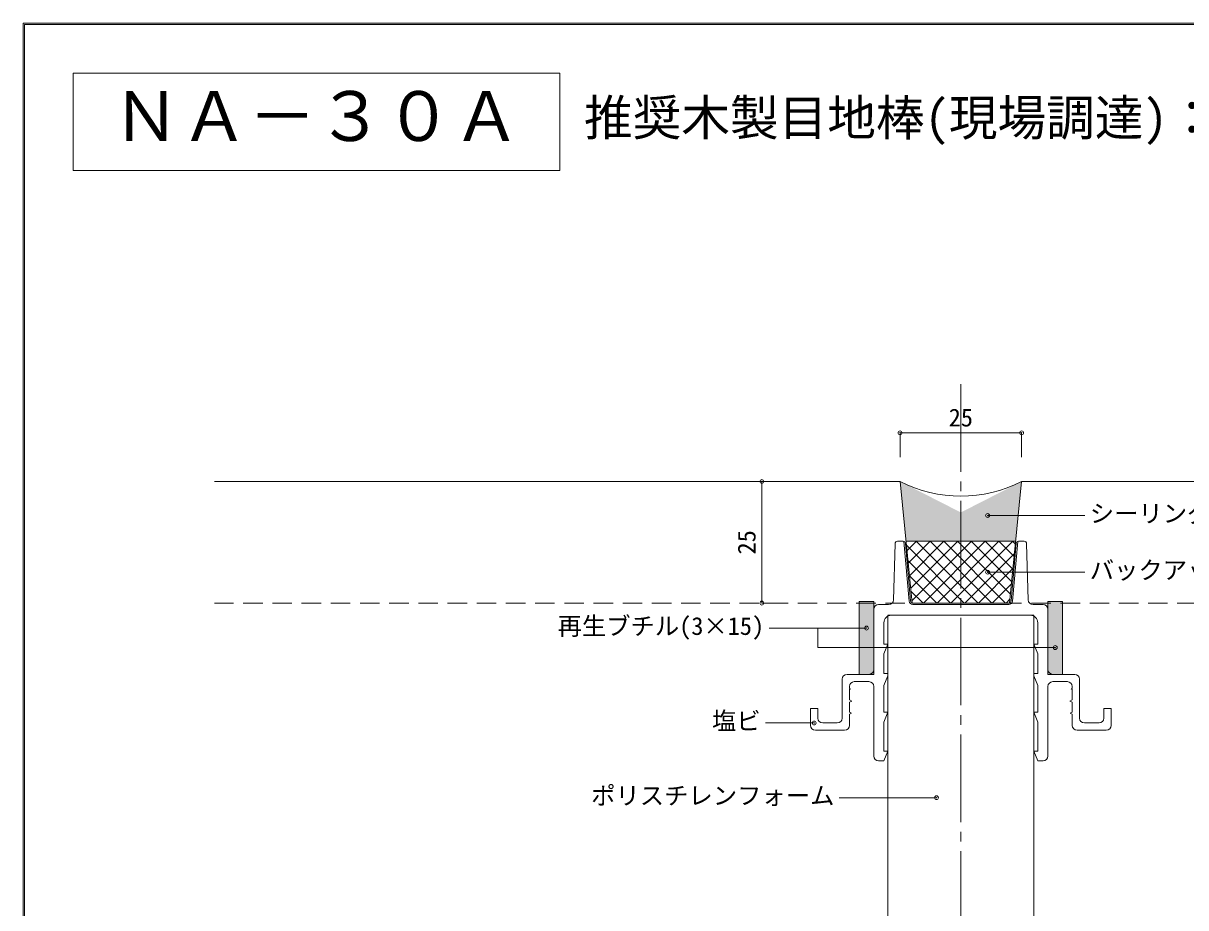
# Model space of a CAD drawing. Units: millimetres at full size, sheet at 1:2. Extents: x -891 to 891, y -194 to 194.
# Drawn here: x -890.8 to -651.9, y 12.4 to 194.2 of the extents above; entities that cross this region are included whole.
import ezdxf
from ezdxf.enums import TextEntityAlignment as Align

# ---------------------------------------------------------------- set-up
doc = ezdxf.new("R2010")
doc.units = ezdxf.units.MM
doc.header["$LTSCALE"] = 2
doc.header["$PDMODE"] = 32
doc.header["$PDSIZE"] = 0.8
doc.linetypes.add('CHAIN2', pattern=[12, 9, -1, 1, -1])
doc.linetypes.add('DASHED2', pattern=[3, 2, -1])
doc.layers.add('0-0_', color=7, linetype='Continuous', lineweight=9)
doc.layers.add('1-0_', color=5, linetype='Continuous', lineweight=9)
doc.styles.add('ＭＳ ゴシック', font='')
doc.styles.get('ＭＳ ゴシック').set_extended_font_data('MS Gothic')

msp = doc.modelspace()

# ---------------------------------------------------------------- linework, layer by layer
at = {"layer": '0-0_'}
for p, q in [((-890.56, 193.9), (-330.56, 193.9)), ((-890.56, -193.9), (-890.56, 193.9))]:
    msp.add_line(p, q, dxfattribs=at)
msp.add_lwpolyline([(-330.28, 194.18), (-890.84, 194.18), (-890.84, -194.18)], dxfattribs=at)
msp.add_lwpolyline([(-880.56, 183.9), (-880.56, 163.9), (-780.56, 163.9), (-780.56, 183.9)], close=True, dxfattribs=at)
at = {"layer": '1-0_', "color": 6, "linetype": 'CHAIN2'}
msp.add_line((-698.11, 120), (-698.11, -122), dxfattribs=at)
at = {"layer": '1-0_', "color": 7}
for p, q in [((-710.61, 110), (-710.61, 105)), ((-685.61, 110), (-710.61, 110)), ((-685.61, 110), (-685.61, 105)), ((-710.61, 100), (-851.51, 100)), ((-739.01, 100), (-734.01, 100)), ((-739.01, 75), (-739.01, 100)), ((-685.61, 100), (-688.11, 75)), ((-349.61, 100), (-685.61, 100)), ((-672.61, 93), (-692.61, 93)), ((-711.624, 87.214), (-711.957, 75.671)), ((-711.124, 87.7), (-709.969, 87.7)), ((-711.124, 87.7), (-710.161, 87.7)), ((-708.748, 75.421), (-709.808, 87.673)), ((-709.47, 87.243), (-708.45, 75.457)), ((-709.38, 87.7), (-686.84, 87.7)), ((-709.3, 86.897), (-697.403, 75)), ((-709.185, 85.752), (-707.237, 87.7)), ((-708.928, 83.181), (-704.409, 87.7)), ((-708.671, 80.609), (-701.58, 87.7)), ((-708.414, 78.038), (-698.752, 87.7)), ((-708.157, 75.467), (-695.923, 87.7)), ((-707.275, 87.7), (-694.575, 75)), ((-705.795, 75), (-693.095, 87.7)), ((-704.446, 87.7), (-691.746, 75)), ((-702.967, 75), (-690.267, 87.7)), ((-701.618, 87.7), (-688.918, 75)), ((-700.138, 75), (-687.438, 87.7)), ((-698.789, 87.7), (-687.926, 76.837)), ((-695.961, 87.7), (-687.669, 79.408)), ((-693.133, 87.7), (-687.412, 81.979)), ((-690.304, 87.7), (-687.155, 84.551)), ((-686.75, 87.243), (-687.77, 75.457)), ((-687.476, 87.7), (-686.898, 87.122)), ((-687.472, 75.421), (-686.412, 87.673)), ((-685.096, 87.7), (-686.251, 87.7)), ((-685.096, 87.7), (-686.059, 87.7)), ((-684.596, 87.214), (-684.263, 75.671)), ((-708.985, 83.754), (-700.232, 75)), ((-697.31, 75), (-687.088, 85.222)), ((-694.481, 75), (-687.402, 82.079)), ((-672.61, 81.35), (-692.61, 81.35)), ((-708.671, 80.611), (-703.06, 75)), ((-691.653, 75), (-687.716, 78.937)), ((-708.357, 77.468), (-705.888, 75)), ((-739.01, 75), (-734.01, 75)), ((-712.957, 74.7), (-715.011, 74.7)), ((-707.951, 75), (-688.269, 75)), ((-688.269, 74.7), (-707.951, 74.7)), ((-688.825, 75), (-688.031, 75.794)), ((-683.263, 74.7), (-683.048, 74.7)), ((-683.048, 74.7), (-681.209, 74.7)), ((-716.01, 73.73), (-716.01, 61.357)), ((-712.411, 72.5), (-683.809, 72.5)), ((-680.21, 73.73), (-680.21, 61.357)), ((-737.51, 69.857), (-717.51, 69.857)), ((-727.51, 65.857), (-727.51, 69.857)), ((-713.91, 70.96), (-713.91, 66.557)), ((-682.31, 70.96), (-682.31, 66.557)), ((-727.51, 65.857), (-678.71, 65.857)), ((-713.91, 66.557), (-713.11, 66.557)), ((-713.91, 64.557), (-713.11, 66.557)), ((-713.91, 60.557), (-713.91, 64.557)), ((-682.31, 66.557), (-683.11, 66.557)), ((-682.31, 64.557), (-683.11, 66.557)), ((-682.31, 60.557), (-682.31, 64.557)), ((-717.01, 60.357), (-721.51, 60.357)), ((-713.91, 58.057), (-713.11, 60.057)), ((-682.31, 58.057), (-683.11, 60.057)), ((-679.21, 60.357), (-674.71, 60.357)), ((-722.51, 59.357), (-722.51, 51.357)), ((-721.01, 57.857), (-721.01, 57.457)), ((-721.01, 57.457), (-720.81, 57.357)), ((-721.01, 57.257), (-720.81, 57.357)), ((-717.01, 58.857), (-720.01, 58.857)), ((-716.01, 57.857), (-716.01, 43.557)), ((-713.91, 52.557), (-713.91, 58.057)), ((-682.31, 52.557), (-682.31, 58.057)), ((-680.21, 57.857), (-680.21, 43.557)), ((-679.21, 58.857), (-676.21, 58.857)), ((-675.21, 57.457), (-675.41, 57.357)), ((-675.21, 57.257), (-675.41, 57.357)), ((-675.21, 57.857), (-675.21, 57.457)), ((-673.71, 59.357), (-673.71, 51.357)), ((-721.01, 57.257), (-721.01, 55.107)), ((-721.01, 55.107), (-720.51, 54.857)), ((-675.21, 55.107), (-675.71, 54.857)), ((-675.21, 57.257), (-675.21, 55.107)), ((-727.51, 53.357), (-729.01, 53.357)), ((-729.01, 49.857), (-729.01, 53.357)), ((-727.51, 51.357), (-727.51, 53.357)), ((-721.01, 54.607), (-720.51, 54.857)), ((-721.01, 54.607), (-721.01, 52.557)), ((-675.21, 54.607), (-675.71, 54.857)), ((-675.21, 54.607), (-675.21, 52.557)), ((-668.71, 53.357), (-667.21, 53.357)), ((-668.71, 51.357), (-668.71, 53.357)), ((-667.21, 49.857), (-667.21, 53.357)), ((-738.26, 50.357), (-728.26, 50.357)), ((-726.51, 50.357), (-723.51, 50.357)), ((-721.01, 52.557), (-720.61, 52.357)), ((-721.01, 52.157), (-720.61, 52.357)), ((-721.01, 49.857), (-721.01, 52.157)), ((-713.91, 52.557), (-713.11, 52.557)), ((-713.91, 50.557), (-713.11, 52.557)), ((-713.91, 44.557), (-713.91, 50.557)), ((-682.31, 52.557), (-683.11, 52.557)), ((-682.31, 50.557), (-683.11, 52.557)), ((-682.31, 44.557), (-682.31, 50.557)), ((-675.21, 52.557), (-675.61, 52.357)), ((-675.21, 52.157), (-675.61, 52.357)), ((-675.21, 49.857), (-675.21, 52.157)), ((-669.71, 50.357), (-672.71, 50.357)), ((-728.01, 48.857), (-722.01, 48.857)), ((-668.21, 48.857), (-674.21, 48.857)), ((-713.91, 44.557), (-713.11, 44.557)), ((-713.91, 42.557), (-713.11, 44.557)), ((-682.31, 44.557), (-683.11, 44.557)), ((-682.31, 42.557), (-683.11, 44.557)), ((-715.01, 42.557), (-713.91, 42.557)), ((-681.21, 42.557), (-682.31, 42.557)), ((-723.11, 35), (-703.11, 35))]:
    msp.add_line(p, q, dxfattribs=at)
at = {"layer": '1-0_', "color": 7, "linetype": 'DASHED2'}
msp.add_line((-349.61, 75), (-851.51, 75), dxfattribs=at)
at = {"layer": '1-0_', "color": 4}
for p, q in [((-713.11, 72.5), (-713.11, -64.5)), ((-683.11, 72.5), (-713.11, 72.5)), ((-683.11, -64.5), (-683.11, 72.5))]:
    msp.add_line(p, q, dxfattribs=at)
at = {"layer": '1-0_', "color": 7}
for points in [[(-688.11, 75), (-708.11, 75), (-710.61, 100)], [(-713.91, 60.557), (-713.11, 60.557), (-713.11, 60.057)], [(-682.31, 60.557), (-683.11, 60.557), (-683.11, 60.057)]]:
    msp.add_lwpolyline(points, dxfattribs=at)
at = {"layer": '1-0_', "color": 2}
for points in [[(-716.01, 60.357), (-719.01, 60.357), (-719.01, 75.357), (-716.01, 75.357)], [(-677.21, 60.357), (-680.21, 60.357), (-680.21, 75.357), (-677.21, 75.357)]]:
    msp.add_lwpolyline(points, close=True, dxfattribs=at)
at = {"layer": '1-0_', "color": 7}
for centre, radius, start, end in [((-698.11, 124.542), 27.542, 243.00853, 296.99147), ((-711.124, 87.2), 0.5, 90, 178.34708), ((-709.969, 87.2), 0.5, 4.95027, 90), ((-686.251, 87.2), 0.5, 90, 175.04973), ((-685.096, 87.2), 0.5, 1.65292, 90), ((-715.011, 73.7), 1, 90, 178.13066), ((-712.957, 75.7), 1, 270, 358.34708), ((-707.951, 75.5), 0.8, 184.95027, 270), ((-707.951, 75.5), 0.5, 184.95027, 270), ((-688.269, 75.5), 0.5, 270, 355.04973), ((-688.269, 75.5), 0.8, 270, 355.04973), ((-683.263, 75.7), 1, 181.65292, 270), ((-681.209, 73.7), 1, 1.86934, 90), ((-712.411, 71), 1.5, 90, 181.52449), ((-683.809, 71), 1.5, 358.47551, 90), ((-721.51, 59.357), 1, 90, 180), ((-717.01, 61.357), 1, 270, 0), ((-679.21, 61.357), 1, 180, 270), ((-674.71, 59.357), 1, 0, 90), ((-720.01, 57.857), 1, 90, 180), ((-717.01, 57.857), 1, 0, 90), ((-679.21, 57.857), 1, 90, 180), ((-676.21, 57.857), 1, 0, 90), ((-726.51, 51.357), 1, 180, 270), ((-723.51, 51.357), 1, 270, 0), ((-672.71, 51.357), 1, 180, 270), ((-669.71, 51.357), 1, 270, 360), ((-728.01, 49.857), 1, 180, 270), ((-722.01, 49.857), 1, 270, 360), ((-674.21, 49.857), 1, 180, 270), ((-668.21, 49.857), 1, 270, 360), ((-715.01, 43.557), 1, 180, 270), ((-681.21, 43.557), 1, 270, 360)]:
    msp.add_arc(centre, radius, start, end, dxfattribs=at)
for p in [(-710.61, 110), (-685.61, 110), (-739.01, 100), (-739.01, 75)]:
    msp.add_point(p, dxfattribs=at)
at = {"layer": '1-0_', "color": 2}
for p in [(-692.61, 93), (-692.61, 81.35), (-717.51, 69.857), (-678.71, 65.857), (-728.26, 50.357), (-703.11, 35)]:
    msp.add_point(p, dxfattribs=at)
at = {"layer": '1-0_', "color": 9}
for points in [[(-710.61, 100), (-709.38, 87.7), (-686.84, 87.7)], [(-686.84, 87.7), (-698.11, 93.633), (-710.61, 100)], [(-686.84, 87.7), (-685.61, 100), (-698.11, 93.633)]]:
    msp.add_solid(points, dxfattribs=at)
at = {"layer": '1-0_', "color": 8}
for points in [[(-716.01, 75.357), (-719.01, 75.357), (-716.01, 60.357), (-719.01, 60.357)], [(-677.21, 75.357), (-680.21, 75.357), (-677.21, 60.357), (-680.21, 60.357)]]:
    msp.add_solid(points, dxfattribs=at)

# ---------------------------------------------------------------- texts
at = {"layer": '0-0_', "style": 'ＭＳ ゴシック'}
for s, height, p in [('ＮＡ－３０Ａ', 10.26, (-872.56, 166.9)), ('推奨木製目地棒(現場調達)：25×25×20', 7.331, (-775.56, 168.9))]:
    msp.add_text(s, height=height, dxfattribs=at).set_placement(p, align=Align.BOTTOM_LEFT)
at = {"layer": '1-0_', "color": 7, "style": 'ＭＳ ゴシック'}
for s, p in [('25', (-700.61, 110.2)), ('シーリング', (-671.61, 90.5)), ('バックアップ材', (-671.61, 78.85)), ('再生ブチル(3×15)', (-781.01, 67.357)), ('塩ビ', (-749.26, 47.857)), ('ポリスチレンフォーム', (-774.11, 32.5))]:
    msp.add_text(s, height=3.666, dxfattribs=at).set_placement(p, align=Align.BOTTOM_LEFT)
msp.add_text('25', height=3.666, rotation=90, dxfattribs=at).set_placement((-739.21, 85), align=Align.BOTTOM_LEFT)

doc.saveas('drawing.dxf')
